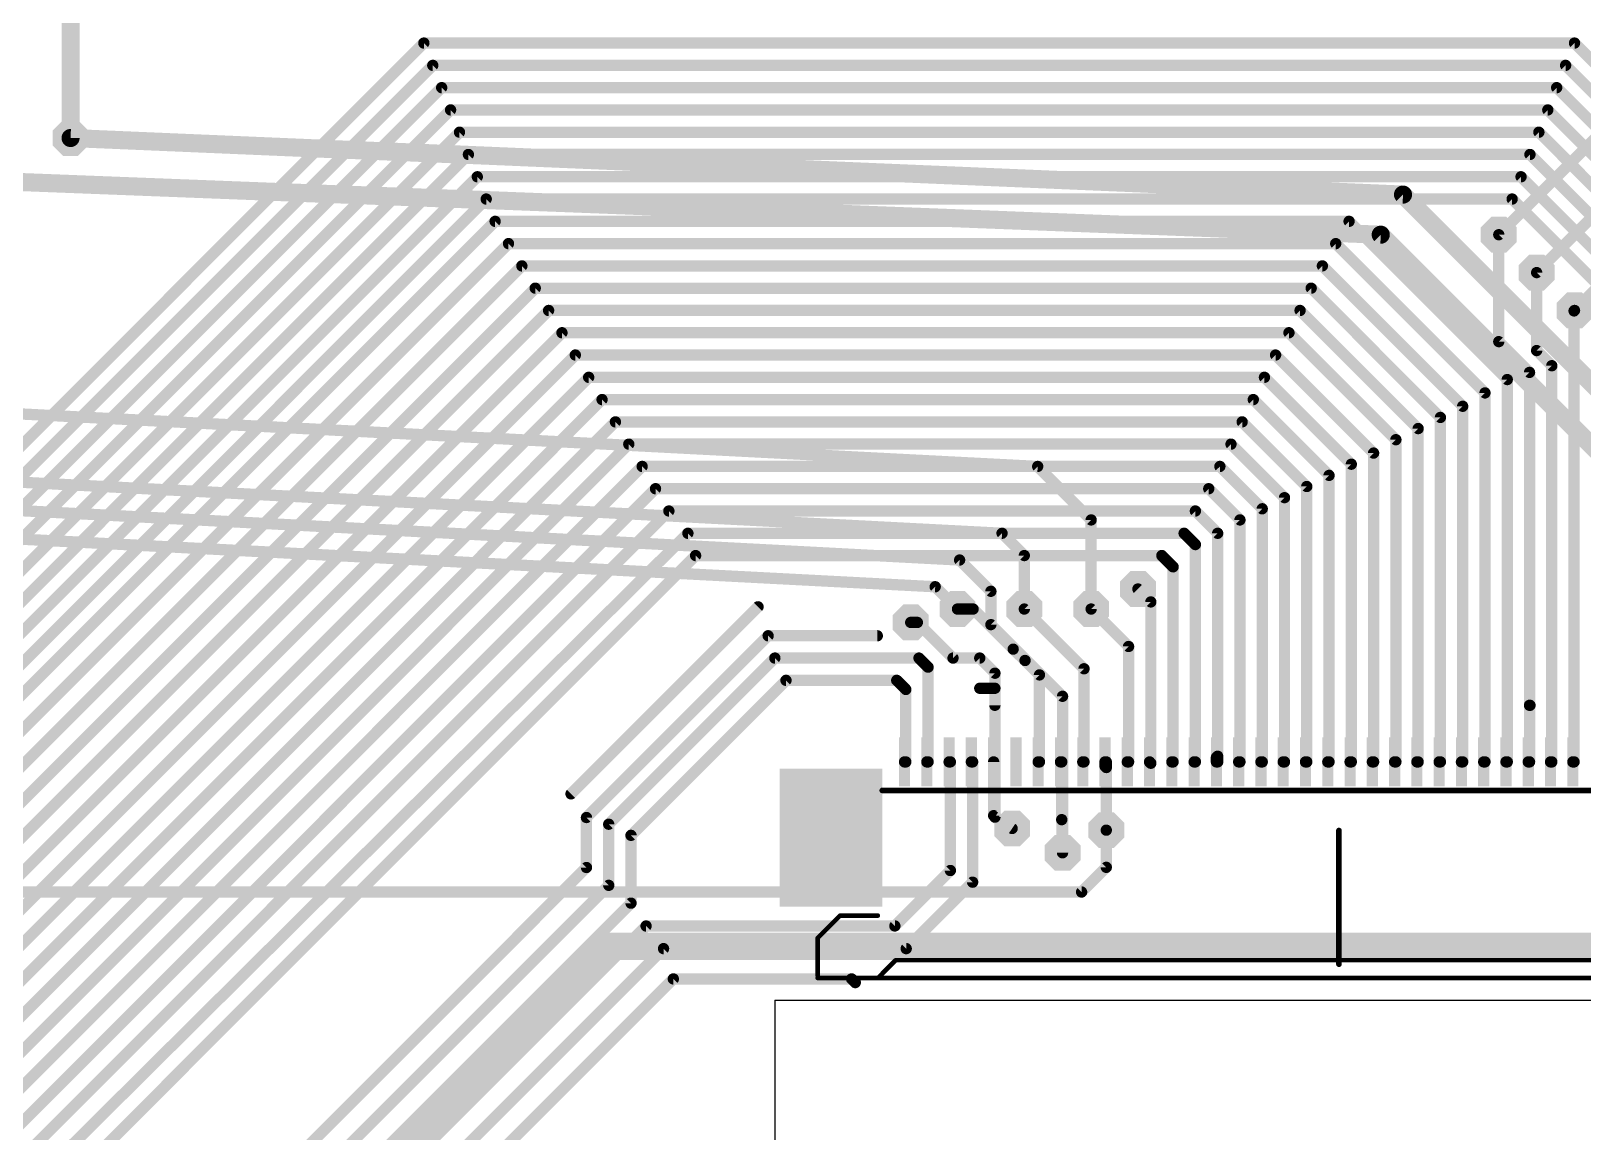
# Model space of a CAD drawing. Extents: x -29 to 121, y -8 to 99.
# Drawn here: x 55.41 to 90.25, y 37.8 to 62.5 of the extents above; entities that cross this region are included whole.
import ezdxf

# ---------------------------------------------------------------- set-up
doc = ezdxf.new("R2010")
doc.units = 0
for name, color, linetype in [('1', 12, 'CONTINUOUS'), ('16', 132, 'CONTINUOUS'), ('18', 3, 'CONTINUOUS'), ('20', 53, 'CONTINUOUS'), ('21', 40, 'CONTINUOUS'), ('22', 6, 'CONTINUOUS')]:
    doc.layers.add(name, color=color, linetype=linetype)

# ---------------------------------------------------------------- blocks, each defined once
blk = doc.blocks.new('RECT')
blk.add_solid([(-0.5, -0.5), (0.5, -0.5), (-0.5, 0.5), (0.5, 0.5)])
blk = doc.blocks.new('OCTAGONV')
at = {"const_width": 0.5}
blk.add_lwpolyline([(-0.25, -0.1036), (-0.25, 0.1036), (-0.1036, 0.25), (0.1036, 0.25), (0.25, 0.1036), (0.25, -0.1036), (0.1036, -0.25), (-0.1036, -0.25), (-0.25, -0.1036), (-0.25, 0.1036)], dxfattribs=at)

msp = doc.modelspace()

# ---------------------------------------------------------------- linework, layer by layer
at = {"layer": '1'}
for points, const_width in [([(56.3, 64.3945), (56.3, 60.1)], 0.4064), ([(64.23, 62.23), (54.5, 52.5)], 0.254), ([(64.23, 62.23), (90.058, 62.23)], 0.254), ([(90.058, 62.23), (91.358, 60.93)], 0.254), ([(64.43, 61.73), (54.3, 51.6)], 0.254), ([(64.43, 61.73), (89.858, 61.73)], 0.254), ([(89.858, 61.73), (91.858, 59.73)], 0.254), ([(64.63, 61.23), (54.2, 50.8)], 0.254), ([(64.63, 61.23), (89.658, 61.23)], 0.254), ([(89.658, 61.23), (92.358, 58.53)], 0.254), ([(64.83, 60.73), (54, 49.9)], 0.254), ([(64.83, 60.73), (89.458, 60.73)], 0.254), ([(89.458, 60.73), (92.858, 57.33)], 0.254), ([(65.03, 60.23), (53.2, 48.4)], 0.254), ([(65.03, 60.23), (89.258, 60.23)], 0.254), ([(89.258, 60.23), (93.358, 56.13)], 0.254), ([(65.23, 59.73), (53, 47.5)], 0.254), ([(65.23, 59.73), (89.058, 59.73)], 0.254), ([(89.058, 59.73), (93.858, 54.93)], 0.254), ([(65.43, 59.23), (52.9, 46.7)], 0.254), ([(65.43, 59.23), (88.858, 59.23)], 0.254), ([(88.858, 59.23), (94.308, 53.78)], 0.254), ([(52.7, 45.8), (65.63, 58.73)], 0.254), ([(65.63, 58.73), (88.658, 58.73)], 0.254), ([(88.658, 58.73), (94.208, 53.18)], 0.254), ([(52.3, 44.7), (65.83, 58.23)], 0.254), ([(65.83, 58.23), (84.9978, 58.23)], 0.254), ([(84.9978, 58.23), (88.548, 54.6798)], 0.254), ([(52.3, 43.9), (66.13, 57.73)], 0.254), ([(66.13, 57.73), (84.6978, 57.73)], 0.254), ([(84.6978, 57.73), (88.048, 54.3798)], 0.254), ([(88.358, 55.53), (88.358, 57.93)], 0.254), ([(52.3, 43.1), (66.43, 57.23)], 0.254), ([(66.43, 57.23), (84.398, 57.23)], 0.254), ([(84.398, 57.23), (87.548, 54.08)], 0.254), ([(89.208, 55.33), (89.208, 57.08)], 0.254), ([(52.3, 42.3), (66.73, 56.73)], 0.254), ([(66.73, 56.73), (84.1474, 56.73)], 0.254), ([(84.1474, 56.73), (87.048, 53.8294)], 0.254), ([(52.3, 41.5), (67.03, 56.23)], 0.254), ([(67.03, 56.23), (83.898, 56.23)], 0.254), ([(83.898, 56.23), (86.548, 53.58)], 0.254), ([(90.048, 56.22), (90.058, 56.23)], 0.254), ([(90.048, 46.1), (90.048, 56.22)], 0.254), ([(52.3, 40.7), (67.33, 55.73)], 0.254), ([(67.33, 55.73), (83.648, 55.73)], 0.254), ([(83.648, 55.73), (86.048, 53.33)], 0.254), ([(89.048, 54.84), (88.358, 55.53)], 0.254), ([(89.548, 54.99), (89.208, 55.33)], 0.254), ([(52.3, 39.9), (67.63, 55.23)], 0.254), ([(67.63, 55.23), (83.348, 55.23)], 0.254), ([(83.348, 55.23), (85.548, 53.03)], 0.254), ([(89.548, 46.1), (89.548, 54.99)], 0.254), ([(52.3, 39.1), (67.93, 54.73)], 0.254), ([(67.93, 54.73), (83.098, 54.73)], 0.254), ([(83.098, 54.73), (85.048, 52.78)], 0.254), ([(88.548, 54.6798), (88.548, 46.1)], 0.254), ([(89.048, 47.37), (89.048, 54.84)], 0.254), ([(52.3, 38.3), (68.23, 54.23)], 0.254), ([(68.23, 54.23), (82.8475, 54.23)], 0.254), ([(82.8475, 54.23), (84.548, 52.5295)], 0.254), ([(88.048, 54.3798), (88.048, 46.1)], 0.254), ([(87.548, 54.08), (87.548, 46.1)], 0.254), ([(52.3, 37.5), (68.53, 53.73)], 0.254), ([(68.53, 53.73), (82.598, 53.73)], 0.254), ([(82.598, 53.73), (84.048, 52.28)], 0.254), ([(86.548, 53.58), (86.548, 46.1)], 0.254), ([(87.048, 53.8294), (87.048, 46.1)], 0.254), ([(52.3, 36.7), (68.83, 53.23)], 0.254), ([(68.83, 53.23), (82.3473, 53.23)], 0.254), ([(82.3473, 53.23), (83.548, 52.0293)], 0.254), ([(86.048, 53.33), (86.048, 46.1)], 0.254), ([(85.548, 53.03), (85.548, 46.1)], 0.254), ([(52.3, 35.9), (69.13, 52.73)], 0.254), ([(69.13, 52.73), (82.0979, 52.73)], 0.254), ([(82.0979, 52.73), (83.048, 51.7799)], 0.254), ([(84.548, 52.5295), (84.548, 46.1)], 0.254), ([(85.048, 52.78), (85.048, 46.1)], 0.254), ([(52.3, 35.1), (69.43, 52.23)], 0.254), ([(69.43, 52.23), (81.8479, 52.23)], 0.254), ([(81.8479, 52.23), (82.548, 51.5299)], 0.254), ([(84.048, 52.28), (84.048, 46.1)], 0.254), ([(83.048, 51.7799), (83.048, 46.1)], 0.254), ([(83.548, 52.0293), (83.548, 46.1)], 0.254), ([(52.3, 34.3), (69.73, 51.73)], 0.254), ([(69.73, 51.73), (81.5479, 51.73)], 0.254), ([(81.5479, 51.73), (82.048, 51.2299)], 0.254), ([(82.548, 51.5299), (82.548, 46.1)], 0.254), ([(52.3, 33.5), (70.157, 51.23)], 0.254), ([(70.157, 51.23), (81.2948, 51.23)], 0.254), ([(81.2948, 51.23), (81.548, 50.9768)], 0.254), ([(82.048, 51.2299), (82.048, 46.228)], 0.254), ([(81.548, 50.9768), (81.548, 46.1)], 0.254), ([(52.3, 32.7), (70.33, 50.73)], 0.254), ([(80.7948, 50.73), (70.33, 50.73)], 0.254), ([(81.048, 50.4768), (80.7948, 50.73)], 0.254), ([(81.048, 46.1), (81.048, 50.4768)], 0.254), ([(80.548, 49.69), (80.258, 49.98)], 0.254), ([(80.548, 46.07), (80.548, 49.69)], 0.254), ([(67.534, 45.383), (71.731, 49.58)], 0.254), ([(76.558, 49.53), (76.208, 49.53)], 0.254), ([(77.458, 48.63), (76.558, 49.53)], 0.254), ([(79.048, 48.19), (77.708, 49.53)], 0.254), ([(80.048, 48.69), (79.208, 49.53)], 0.254), ([(75.308, 49.23), (75.158, 49.23)], 0.254), ([(76.108, 48.43), (75.308, 49.23)], 0.254), ([(71.958, 48.93), (67.88, 44.852)], 0.254), ([(74.408, 48.93), (71.958, 48.93)], 0.254), ([(80.048, 46.1), (80.048, 48.69)], 0.254), ([(72.1086, 48.43), (68.38, 44.7014)], 0.254), ([(75.344, 48.43), (72.1086, 48.43)], 0.254), ([(75.548, 48.226), (75.344, 48.43)], 0.254), ([(76.708, 48.43), (76.108, 48.43)], 0.254), ([(77.048, 48.09), (76.708, 48.43)], 0.254), ([(77.7242, 48.376), (77.458, 48.63)], 0.254), ([(78.048, 48.0522), (77.7242, 48.376)], 0.254), ([(75.548, 48.226), (75.548, 46.1)], 0.254), ([(77.048, 47.37), (77.048, 48.09)], 0.254), ([(78.048, 48.0522), (78.048, 46.1)], 0.254), ([(79.048, 48.19), (79.048, 46.1)], 0.254), ([(72.3587, 47.93), (68.88, 44.4513)], 0.254), ([(74.844, 47.93), (72.3587, 47.93)], 0.254), ([(75.048, 47.726), (74.844, 47.93)], 0.254), ([(75.048, 47.726), (75.048, 46.1)], 0.254), ([(77.048, 47.752), (76.708, 47.752)], 0.254), ([(77.048, 44.86), (77.048, 47.752)], 0.254), ([(89.048, 47.37), (89.058, 47.37)], 0.254), ([(89.048, 47.37), (89.048, 46.1)], 0.254), ([(82.02, 46.2), (82.048, 46.228)], 0.254), ([(82.048, 46.228), (82.048, 46.1)], 0.254), ([(75.02, 46.1), (75.048, 46.1)], 0.254), ([(75.548, 46.1), (75.52, 46.1)], 0.254), ([(76.02, 46.1), (76.048, 46.1)], 0.254), ([(76.048, 43.663), (76.048, 46.1)], 0.254), ([(76.548, 46.1), (76.52, 46.1)], 0.254), ([(76.548, 43.401), (76.548, 46.1)], 0.254), ([(77.02, 46.1), (77.02, 44.894)], 0.254), ([(78.02, 46.1), (78.048, 46.1)], 0.254), ([(78.52, 46.1), (78.548, 46.1)], 0.254), ([(78.548, 46.1), (78.548, 44.804)], 0.254), ([(79.048, 46.1), (79.02, 46.1)], 0.254), ([(79.52, 46.1), (79.52, 46.002)], 0.254), ([(79.52, 46.002), (79.548, 45.974)], 0.254), ([(79.548, 46.1), (79.548, 45.974)], 0.254), ([(79.548, 45.974), (79.548, 44.568)], 0.254), ([(80.048, 46.1), (80.02, 46.1)], 0.254), ([(80.52, 46.1), (80.52, 46.098)], 0.254), ([(80.52, 46.098), (80.548, 46.07)], 0.254), ([(81.048, 46.1), (81.02, 46.1)], 0.254), ([(81.52, 46.1), (81.548, 46.1)], 0.254), ([(82.02, 46.1), (82.02, 46.2)], 0.254), ([(82.52, 46.1), (82.548, 46.1)], 0.254), ([(83.02, 46.1), (83.048, 46.1)], 0.254), ([(83.548, 46.1), (83.52, 46.1)], 0.254), ([(84.02, 46.1), (84.048, 46.1)], 0.254), ([(84.548, 46.1), (84.52, 46.1)], 0.254), ([(85.048, 46.1), (85.02, 46.1)], 0.254), ([(85.548, 46.1), (85.52, 46.1)], 0.254), ([(86.048, 46.1), (86.02, 46.1)], 0.254), ([(86.548, 46.1), (86.52, 46.1)], 0.254), ([(87.048, 46.1), (87.02, 46.1)], 0.254), ([(87.548, 46.1), (87.52, 46.1)], 0.254), ([(88.048, 46.1), (88.02, 46.1)], 0.254), ([(88.548, 46.1), (88.52, 46.1)], 0.254), ([(89.02, 46.1), (89.048, 46.1)], 0.254), ([(89.52, 46.1), (89.548, 46.1)], 0.254), ([(90.048, 46.1), (90.02, 46.1)], 0.254), ([(67.88, 44.852), (67.88, 43.73)], 0.254), ([(77.02, 44.894), (77.435, 44.606)], 0.254), ([(77.048, 44.86), (77.435, 44.606)], 0.254), ([(68.38, 44.7014), (68.38, 43.33)], 0.254), ([(78.548, 44.804), (78.566, 44.06)], 0.254), ([(68.88, 44.4513), (68.88, 42.93)], 0.254), ([(67.88, 43.73), (57.75, 33.6)], 0.254), ([(74.803, 42.418), (76.048, 43.663)], 0.254), ([(68.38, 43.33), (58.331, 33.281)], 0.254), ([(75.057, 41.91), (76.548, 43.401)], 0.254), ([(68.88, 42.93), (59.35, 33.4)], 0.254), ([(69.218, 42.418), (60, 33.2)], 0.254), ([(69.218, 42.418), (74.803, 42.418)], 0.254), ([(69.61, 41.91), (60.55, 32.85)], 0.254), ([(69.61, 41.91), (75.057, 41.91)], 0.254), ([(69.83, 41.23), (61.2, 32.6)], 0.254), ([(69.83, 41.23), (73.832, 41.23)], 0.254), ([(73.832, 41.23), (73.914, 41.148)], 0.254)]:
    msp.add_lwpolyline(points, dxfattribs=dict(at, const_width=const_width))
for points, const_width in [([(64.23, 62.2935, 1), (64.23, 62.1665)], 0.127), ([(64.2749, 62.1851, 1), (64.1851, 62.2749)], 0.127), ([(90.1029, 62.2749, 1), (90.0131, 62.1851)], 0.127), ([(90.058, 62.1665, 1), (90.058, 62.2935)], 0.127), ([(64.43, 61.7935, 1), (64.43, 61.6665)], 0.127), ([(64.4749, 61.6851, 1), (64.3851, 61.7749)], 0.127), ([(89.9029, 61.7749, 1), (89.8131, 61.6851)], 0.127), ([(89.858, 61.6665, 1), (89.858, 61.7935)], 0.127), ([(64.63, 61.2935, 1), (64.63, 61.1665)], 0.127), ([(64.6749, 61.1851, 1), (64.5851, 61.2749)], 0.127), ([(89.7029, 61.2749, 1), (89.6131, 61.1851)], 0.127), ([(89.658, 61.1665, 1), (89.658, 61.2935)], 0.127), ([(64.83, 60.7935, 1), (64.83, 60.6665)], 0.127), ([(64.8749, 60.6851, 1), (64.7851, 60.7749)], 0.127), ([(89.5029, 60.7749, 1), (89.4131, 60.6851)], 0.127), ([(89.458, 60.6665, 1), (89.458, 60.7935)], 0.127), ([(65.03, 60.2935, 1), (65.03, 60.1665)], 0.127), ([(65.0749, 60.1851, 1), (64.9851, 60.2749)], 0.127), ([(89.3029, 60.2749, 1), (89.2131, 60.1851)], 0.127), ([(89.258, 60.1665, 1), (89.258, 60.2935)], 0.127), ([(56.1984, 60.1, 1), (56.4016, 60.1)], 0.2032), ([(65.23, 59.7935, 1), (65.23, 59.6665)], 0.127), ([(65.2749, 59.6851, 1), (65.1851, 59.7749)], 0.127), ([(89.1029, 59.7749, 1), (89.0131, 59.6851)], 0.127), ([(89.058, 59.6665, 1), (89.058, 59.7935)], 0.127), ([(65.43, 59.2935, 1), (65.43, 59.1665)], 0.127), ([(65.4749, 59.1851, 1), (65.3851, 59.2749)], 0.127), ([(88.9029, 59.2749, 1), (88.8131, 59.1851)], 0.127), ([(88.858, 59.1665, 1), (88.858, 59.2935)], 0.127), ([(65.63, 58.7935, 1), (65.63, 58.6665)], 0.127), ([(65.6749, 58.6851, 1), (65.5851, 58.7749)], 0.127), ([(88.7029, 58.7749, 1), (88.6131, 58.6851)], 0.127), ([(88.658, 58.6665, 1), (88.658, 58.7935)], 0.127), ([(65.83, 58.2935, 1), (65.83, 58.1665)], 0.127), ([(65.8749, 58.1851, 1), (65.7851, 58.2749)], 0.127), ([(85.0427, 58.2749, 1), (84.9529, 58.1851)], 0.127), ([(84.9978, 58.1665, 1), (84.9978, 58.2935)], 0.127), ([(66.13, 57.7935, 1), (66.13, 57.6665)], 0.127), ([(66.1749, 57.6851, 1), (66.0851, 57.7749)], 0.127), ([(84.7427, 57.7749, 1), (84.6529, 57.6851)], 0.127), ([(84.6978, 57.6665, 1), (84.6978, 57.7935)], 0.127), ([(88.4215, 57.93, 1), (88.2945, 57.93)], 0.127), ([(66.43, 57.2935, 1), (66.43, 57.1665)], 0.127), ([(66.4749, 57.1851, 1), (66.3851, 57.2749)], 0.127), ([(84.4429, 57.2749, 1), (84.3531, 57.1851)], 0.127), ([(84.398, 57.1665, 1), (84.398, 57.2935)], 0.127), ([(89.2715, 57.08, 1), (89.1445, 57.08)], 0.127), ([(66.73, 56.7935, 1), (66.73, 56.6665)], 0.127), ([(66.7749, 56.6851, 1), (66.6851, 56.7749)], 0.127), ([(84.1923, 56.7749, 1), (84.1025, 56.6851)], 0.127), ([(84.1474, 56.6665, 1), (84.1474, 56.7935)], 0.127), ([(67.03, 56.2935, 1), (67.03, 56.1665)], 0.127), ([(67.0749, 56.1851, 1), (66.9851, 56.2749)], 0.127), ([(83.9429, 56.2749, 1), (83.8531, 56.1851)], 0.127), ([(83.898, 56.1665, 1), (83.898, 56.2935)], 0.127), ([(90.1115, 56.22, 1), (89.9845, 56.22)], 0.127), ([(90.0031, 56.2649, 1), (90.0929, 56.1751)], 0.127), ([(90.1029, 56.1851, 1), (90.0131, 56.2749)], 0.127), ([(67.33, 55.7935, 1), (67.33, 55.6665)], 0.127), ([(67.3749, 55.6851, 1), (67.2851, 55.7749)], 0.127), ([(83.6929, 55.7749, 1), (83.6031, 55.6851)], 0.127), ([(83.648, 55.6665, 1), (83.648, 55.7935)], 0.127), ([(88.4029, 55.5749, 1), (88.3131, 55.4851)], 0.127), ([(88.2945, 55.53, 1), (88.4215, 55.53)], 0.127), ([(89.2529, 55.3749, 1), (89.1631, 55.2851)], 0.127), ([(89.1445, 55.33, 1), (89.2715, 55.33)], 0.127), ([(67.63, 55.2935, 1), (67.63, 55.1665)], 0.127), ([(67.6749, 55.1851, 1), (67.5851, 55.2749)], 0.127), ([(83.3929, 55.2749, 1), (83.3031, 55.1851)], 0.127), ([(83.348, 55.1665, 1), (83.348, 55.2935)], 0.127), ([(89.6115, 54.99, 1), (89.4845, 54.99)], 0.127), ([(89.5031, 54.9451, 1), (89.5929, 55.0349)], 0.127), ([(67.93, 54.7935, 1), (67.93, 54.6665)], 0.127), ([(67.9749, 54.6851, 1), (67.8851, 54.7749)], 0.127), ([(83.1429, 54.7749, 1), (83.0531, 54.6851)], 0.127), ([(83.098, 54.6665, 1), (83.098, 54.7935)], 0.127), ([(88.6115, 54.6798, 1), (88.4845, 54.6798)], 0.127), ([(88.5031, 54.6349, 1), (88.5929, 54.7247)], 0.127), ([(89.1115, 54.84, 1), (88.9845, 54.84)], 0.127), ([(89.0031, 54.7951, 1), (89.0929, 54.8849)], 0.127), ([(68.23, 54.2935, 1), (68.23, 54.1665)], 0.127), ([(68.2749, 54.1851, 1), (68.1851, 54.2749)], 0.127), ([(82.8924, 54.2749, 1), (82.8026, 54.1851)], 0.127), ([(82.8475, 54.1665, 1), (82.8475, 54.2935)], 0.127), ([(88.1115, 54.3798, 1), (87.9845, 54.3798)], 0.127), ([(88.0031, 54.3349, 1), (88.0929, 54.4247)], 0.127), ([(87.6115, 54.08, 1), (87.4845, 54.08)], 0.127), ([(87.5031, 54.0351, 1), (87.5929, 54.1249)], 0.127), ([(68.53, 53.7935, 1), (68.53, 53.6665)], 0.127), ([(68.5749, 53.6851, 1), (68.4851, 53.7749)], 0.127), ([(82.6429, 53.7749, 1), (82.5531, 53.6851)], 0.127), ([(82.598, 53.6665, 1), (82.598, 53.7935)], 0.127), ([(86.6115, 53.58, 1), (86.4845, 53.58)], 0.127), ([(86.5031, 53.5351, 1), (86.5929, 53.6249)], 0.127), ([(87.1115, 53.8294, 1), (86.9845, 53.8294)], 0.127), ([(87.0031, 53.7845, 1), (87.0929, 53.8743)], 0.127), ([(68.83, 53.2935, 1), (68.83, 53.1665)], 0.127), ([(68.8749, 53.1851, 1), (68.7851, 53.2749)], 0.127), ([(82.3922, 53.2749, 1), (82.3024, 53.1851)], 0.127), ([(82.3473, 53.1665, 1), (82.3473, 53.2935)], 0.127), ([(86.1115, 53.33, 1), (85.9845, 53.33)], 0.127), ([(86.0031, 53.2851, 1), (86.0929, 53.3749)], 0.127), ([(85.6115, 53.03, 1), (85.4845, 53.03)], 0.127), ([(85.5031, 52.9851, 1), (85.5929, 53.0749)], 0.127), ([(69.13, 52.7935, 1), (69.13, 52.6665)], 0.127), ([(69.1749, 52.6851, 1), (69.0851, 52.7749)], 0.127), ([(82.1429, 52.7749, 1), (82.053, 52.6851)], 0.127), ([(82.0979, 52.6665, 1), (82.0979, 52.7935)], 0.127), ([(84.6115, 52.5295, 1), (84.4845, 52.5295)], 0.127), ([(84.5031, 52.4846, 1), (84.5929, 52.5744)], 0.127), ([(85.1115, 52.78, 1), (84.9845, 52.78)], 0.127), ([(85.0031, 52.7351, 1), (85.0929, 52.8249)], 0.127), ([(69.43, 52.2935, 1), (69.43, 52.1665)], 0.127), ([(69.4749, 52.1851, 1), (69.3851, 52.2749)], 0.127), ([(81.8928, 52.2749, 1), (81.803, 52.1851)], 0.127), ([(81.8479, 52.1665, 1), (81.8479, 52.2935)], 0.127), ([(84.1115, 52.28, 1), (83.9845, 52.28)], 0.127), ([(84.0031, 52.2351, 1), (84.0929, 52.3249)], 0.127), ([(83.1115, 51.7799, 1), (82.9845, 51.7799)], 0.127), ([(83.6115, 52.0293, 1), (83.4845, 52.0293)], 0.127), ([(83.5031, 51.9844, 1), (83.5929, 52.0742)], 0.127), ([(69.73, 51.7935, 1), (69.73, 51.6665)], 0.127), ([(69.7749, 51.6851, 1), (69.6851, 51.7749)], 0.127), ([(81.5928, 51.7749, 1), (81.503, 51.6851)], 0.127), ([(81.5479, 51.6665, 1), (81.5479, 51.7935)], 0.127), ([(82.6115, 51.5299, 1), (82.4845, 51.5299)], 0.127), ([(82.5031, 51.485, 1), (82.5929, 51.5748)], 0.127), ([(83.0031, 51.735, 1), (83.0929, 51.8249)], 0.127), ([(70.157, 51.2935, 1), (70.157, 51.1665)], 0.127), ([(70.2017, 51.1849, 1), (70.1123, 51.2751)], 0.127), ([(81.3397, 51.2749, 1), (81.2499, 51.1851)], 0.127), ([(81.2948, 51.1665, 1), (81.2948, 51.2935)], 0.127), ([(82.1115, 51.2299, 1), (81.9845, 51.2299)], 0.127), ([(82.0031, 51.185, 1), (82.0929, 51.2748)], 0.127), ([(81.6115, 50.9768, 1), (81.4845, 50.9768)], 0.127), ([(81.5031, 50.9319, 1), (81.5929, 51.0217)], 0.127), ([(70.33, 50.7935, 1), (70.33, 50.6665)], 0.127), ([(70.3749, 50.6851, 1), (70.2851, 50.7749)], 0.127), ([(80.8397, 50.7749, 1), (80.7499, 50.6851)], 0.127), ([(80.7948, 50.6665, 1), (80.7948, 50.7935)], 0.127), ([(81.1115, 50.4768, 1), (80.9845, 50.4768)], 0.127), ([(81.0031, 50.4319, 1), (81.0929, 50.5217)], 0.127), ([(80.3029, 50.0249, 1), (80.2131, 49.9351)], 0.127), ([(80.6115, 49.69, 1), (80.4845, 49.69)], 0.127), ([(71.7759, 49.5351, 1), (71.6861, 49.6249)], 0.127), ([(76.208, 49.5935, 1), (76.208, 49.4665)], 0.127), ([(76.6029, 49.5749, 1), (76.5131, 49.4851)], 0.127), ([(76.558, 49.4665, 1), (76.558, 49.5935)], 0.127), ([(77.7529, 49.5749, 1), (77.6631, 49.4851)], 0.127), ([(79.2529, 49.5749, 1), (79.1631, 49.4851)], 0.127), ([(80.5031, 49.6451, 1), (80.5929, 49.7349)], 0.127), ([(75.158, 49.2935, 1), (75.158, 49.1665)], 0.127), ([(75.3529, 49.2749, 1), (75.2631, 49.1851)], 0.127), ([(75.308, 49.1665, 1), (75.308, 49.2935)], 0.127), ([(71.958, 48.9935, 1), (71.958, 48.8665)], 0.127), ([(72.0029, 48.8851, 1), (71.9131, 48.9749)], 0.127), ([(74.408, 48.8665, 1), (74.408, 48.9935)], 0.127), ([(80.1115, 48.69, 1), (79.9845, 48.69)], 0.127), ([(80.0031, 48.6451, 1), (80.0929, 48.7349)], 0.127), ([(72.1086, 48.4935, 1), (72.1086, 48.3665)], 0.127), ([(72.1535, 48.3851, 1), (72.0637, 48.4749)], 0.127), ([(75.3889, 48.4749, 1), (75.2991, 48.3851)], 0.127), ([(75.344, 48.3665, 1), (75.344, 48.4935)], 0.127), ([(76.108, 48.4935, 1), (76.108, 48.3665)], 0.127), ([(76.0631, 48.3851, 1), (76.1529, 48.4749)], 0.127), ([(76.7529, 48.4749, 1), (76.6631, 48.3851)], 0.127), ([(76.708, 48.3665, 1), (76.708, 48.4935)], 0.127), ([(77.5018, 48.6759, 1), (77.4142, 48.5841)], 0.127), ([(77.4131, 48.5851, 1), (77.5029, 48.6749)], 0.127), ([(77.7691, 48.4209, 1), (77.6793, 48.3311)], 0.127), ([(77.6804, 48.3301, 1), (77.768, 48.4219)], 0.127), ([(75.6115, 48.226, 1), (75.4845, 48.226)], 0.127), ([(75.5031, 48.1811, 1), (75.5929, 48.2709)], 0.127), ([(77.1115, 48.09, 1), (76.9845, 48.09)], 0.127), ([(77.0031, 48.0451, 1), (77.0929, 48.1349)], 0.127), ([(78.1115, 48.0522, 1), (77.9845, 48.0522)], 0.127), ([(78.0031, 48.0073, 1), (78.0929, 48.0971)], 0.127), ([(79.1115, 48.19, 1), (78.9845, 48.19)], 0.127), ([(79.0031, 48.1451, 1), (79.0929, 48.2349)], 0.127), ([(72.3587, 47.9935, 1), (72.3587, 47.8665)], 0.127), ([(72.4036, 47.8851, 1), (72.3138, 47.9749)], 0.127), ([(74.8889, 47.9749, 1), (74.7991, 47.8851)], 0.127), ([(74.844, 47.8665, 1), (74.844, 47.9935)], 0.127), ([(75.1115, 47.726, 1), (74.9845, 47.726)], 0.127), ([(75.0031, 47.6811, 1), (75.0929, 47.7709)], 0.127), ([(76.708, 47.8155, 1), (76.708, 47.6885)], 0.127), ([(77.1115, 47.752, 1), (76.9845, 47.752)], 0.127), ([(77.048, 47.6885, 1), (77.048, 47.8155)], 0.127), ([(76.9845, 47.37, 1), (77.1115, 47.37)], 0.127), ([(89.048, 47.4335, 1), (89.048, 47.3065)], 0.127), ([(89.1115, 47.37, 1), (88.9845, 47.37)], 0.127), ([(88.9845, 47.37, 1), (89.1115, 47.37)], 0.127), ([(89.058, 47.3065, 1), (89.058, 47.4335)], 0.127), ([(82.1115, 46.228, 1), (81.9845, 46.228)], 0.127), ([(82.0929, 46.1831, 1), (82.0031, 46.2729)], 0.127), ([(75.02, 46.1635, 1), (75.02, 46.0365)], 0.127), ([(74.9845, 46.1, 1), (75.1115, 46.1)], 0.127), ([(75.048, 46.0365, 1), (75.048, 46.1635)], 0.127), ([(75.52, 46.1635, 1), (75.52, 46.0365)], 0.127), ([(75.4845, 46.1, 1), (75.6115, 46.1)], 0.127), ([(75.548, 46.0365, 1), (75.548, 46.1635)], 0.127), ([(76.02, 46.1635, 1), (76.02, 46.0365)], 0.127), ([(76.1115, 46.1, 1), (75.9845, 46.1)], 0.127), ([(76.048, 46.0365, 1), (76.048, 46.1635)], 0.127), ([(76.52, 46.1635, 1), (76.52, 46.0365)], 0.127), ([(76.6115, 46.1, 1), (76.4845, 46.1)], 0.127), ([(76.548, 46.0365, 1), (76.548, 46.1635)], 0.127), ([(77.0835, 46.1, 1), (76.9565, 46.1)], 0.127), ([(78.02, 46.1635, 1), (78.02, 46.0365)], 0.127), ([(77.9845, 46.1, 1), (78.1115, 46.1)], 0.127), ([(78.048, 46.0365, 1), (78.048, 46.1635)], 0.127), ([(78.52, 46.1635, 1), (78.52, 46.0365)], 0.127), ([(78.6115, 46.1, 1), (78.4845, 46.1)], 0.127), ([(78.548, 46.0365, 1), (78.548, 46.1635)], 0.127), ([(79.02, 46.1635, 1), (79.02, 46.0365)], 0.127), ([(78.9845, 46.1, 1), (79.1115, 46.1)], 0.127), ([(79.048, 46.0365, 1), (79.048, 46.1635)], 0.127), ([(79.5835, 46.1, 1), (79.4565, 46.1)], 0.127), ([(79.5649, 46.0469, 1), (79.4751, 45.9571)], 0.127), ([(79.4565, 46.002, 1), (79.5835, 46.002)], 0.127), ([(79.6115, 46.1, 1), (79.4845, 46.1)], 0.127), ([(79.6115, 45.974, 1), (79.4845, 45.974)], 0.127), ([(79.4845, 45.974, 1), (79.6115, 45.974)], 0.127), ([(79.5031, 45.9291, 1), (79.5929, 46.0189)], 0.127), ([(80.02, 46.1635, 1), (80.02, 46.0365)], 0.127), ([(79.9845, 46.1, 1), (80.1115, 46.1)], 0.127), ([(80.048, 46.0365, 1), (80.048, 46.1635)], 0.127), ([(80.5835, 46.1, 1), (80.4565, 46.1)], 0.127), ([(80.5649, 46.1429, 1), (80.4751, 46.0531)], 0.127), ([(80.4565, 46.098, 1), (80.5835, 46.098)], 0.127), ([(80.4845, 46.07, 1), (80.6115, 46.07)], 0.127), ([(80.5031, 46.0251, 1), (80.5929, 46.1149)], 0.127), ([(81.02, 46.1635, 1), (81.02, 46.0365)], 0.127), ([(80.9845, 46.1, 1), (81.1115, 46.1)], 0.127), ([(81.048, 46.0365, 1), (81.048, 46.1635)], 0.127), ([(81.52, 46.1635, 1), (81.52, 46.0365)], 0.127), ([(81.4845, 46.1, 1), (81.6115, 46.1)], 0.127), ([(81.548, 46.0365, 1), (81.548, 46.1635)], 0.127), ([(82.0835, 46.2, 1), (81.9565, 46.2)], 0.127), ([(81.9751, 46.2449, 1), (82.0649, 46.1551)], 0.127), ([(81.9565, 46.1, 1), (82.0835, 46.1)], 0.127), ([(81.9845, 46.228, 1), (82.1115, 46.228)], 0.127), ([(81.9845, 46.1, 1), (82.1115, 46.1)], 0.127), ([(82.52, 46.1635, 1), (82.52, 46.0365)], 0.127), ([(82.4845, 46.1, 1), (82.6115, 46.1)], 0.127), ([(82.548, 46.0365, 1), (82.548, 46.1635)], 0.127), ([(83.02, 46.1635, 1), (83.02, 46.0365)], 0.127), ([(82.9845, 46.1, 1), (83.1115, 46.1)], 0.127), ([(83.048, 46.0365, 1), (83.048, 46.1635)], 0.127), ([(83.52, 46.1635, 1), (83.52, 46.0365)], 0.127), ([(83.4845, 46.1, 1), (83.6115, 46.1)], 0.127), ([(83.548, 46.0365, 1), (83.548, 46.1635)], 0.127), ([(84.02, 46.1635, 1), (84.02, 46.0365)], 0.127), ([(83.9845, 46.1, 1), (84.1115, 46.1)], 0.127), ([(84.048, 46.0365, 1), (84.048, 46.1635)], 0.127), ([(84.52, 46.1635, 1), (84.52, 46.0365)], 0.127), ([(84.4845, 46.1, 1), (84.6115, 46.1)], 0.127), ([(84.548, 46.0365, 1), (84.548, 46.1635)], 0.127), ([(85.02, 46.1635, 1), (85.02, 46.0365)], 0.127), ([(84.9845, 46.1, 1), (85.1115, 46.1)], 0.127), ([(85.048, 46.0365, 1), (85.048, 46.1635)], 0.127), ([(85.52, 46.1635, 1), (85.52, 46.0365)], 0.127), ([(85.4845, 46.1, 1), (85.6115, 46.1)], 0.127), ([(85.548, 46.0365, 1), (85.548, 46.1635)], 0.127), ([(86.02, 46.1635, 1), (86.02, 46.0365)], 0.127), ([(85.9845, 46.1, 1), (86.1115, 46.1)], 0.127), ([(86.048, 46.0365, 1), (86.048, 46.1635)], 0.127), ([(86.52, 46.1635, 1), (86.52, 46.0365)], 0.127), ([(86.4845, 46.1, 1), (86.6115, 46.1)], 0.127), ([(86.548, 46.0365, 1), (86.548, 46.1635)], 0.127), ([(87.02, 46.1635, 1), (87.02, 46.0365)], 0.127), ([(86.9845, 46.1, 1), (87.1115, 46.1)], 0.127), ([(87.048, 46.0365, 1), (87.048, 46.1635)], 0.127), ([(87.52, 46.1635, 1), (87.52, 46.0365)], 0.127), ([(87.4845, 46.1, 1), (87.6115, 46.1)], 0.127), ([(87.548, 46.0365, 1), (87.548, 46.1635)], 0.127), ([(88.02, 46.1635, 1), (88.02, 46.0365)], 0.127), ([(87.9845, 46.1, 1), (88.1115, 46.1)], 0.127), ([(88.048, 46.0365, 1), (88.048, 46.1635)], 0.127), ([(88.52, 46.1635, 1), (88.52, 46.0365)], 0.127), ([(88.4845, 46.1, 1), (88.6115, 46.1)], 0.127), ([(88.548, 46.0365, 1), (88.548, 46.1635)], 0.127), ([(89.02, 46.1635, 1), (89.02, 46.0365)], 0.127), ([(88.9845, 46.1, 1), (89.1115, 46.1)], 0.127), ([(89.048, 46.0365, 1), (89.048, 46.1635)], 0.127), ([(89.52, 46.1635, 1), (89.52, 46.0365)], 0.127), ([(89.4845, 46.1, 1), (89.6115, 46.1)], 0.127), ([(89.548, 46.0365, 1), (89.548, 46.1635)], 0.127), ([(90.02, 46.1635, 1), (90.02, 46.0365)], 0.127), ([(89.9845, 46.1, 1), (90.1115, 46.1)], 0.127), ([(90.048, 46.0365, 1), (90.048, 46.1635)], 0.127), ([(67.4891, 45.4279, 1), (67.5789, 45.3381)], 0.127), ([(67.9435, 44.852, 1), (67.8165, 44.852)], 0.127), ([(67.8351, 44.8969, 1), (67.9249, 44.8071)], 0.127), ([(77.0562, 44.9462, 1), (76.9838, 44.8418)], 0.127), ([(76.9565, 44.894, 1), (77.0835, 44.894)], 0.127), ([(77.0828, 44.9131, 1), (77.0132, 44.8069)], 0.127), ([(68.4435, 44.7014, 1), (68.3165, 44.7014)], 0.127), ([(68.3351, 44.7463, 1), (68.4249, 44.6565)], 0.127), ([(76.9845, 44.86, 1), (77.1115, 44.86)], 0.127), ([(77.3988, 44.5538, 1), (77.4712, 44.6582)], 0.127), ([(77.4002, 44.5529, 1), (77.4698, 44.6591)], 0.127), ([(78.6115, 44.8055, 1), (78.4845, 44.8025)], 0.127), ([(78.4845, 44.804, 1), (78.6115, 44.804)], 0.127), ([(79.4845, 44.568, 1), (79.6115, 44.568)], 0.127), ([(68.9435, 44.4513, 1), (68.8165, 44.4513)], 0.127), ([(68.8351, 44.4962, 1), (68.9249, 44.4064)], 0.127), ([(78.5025, 44.0585, 1), (78.6295, 44.0615)], 0.127), ([(67.8165, 43.73, 1), (67.9435, 43.73)], 0.127), ([(67.9249, 43.6851, 1), (67.8351, 43.7749)], 0.127), ([(75.9845, 43.663, 1), (76.1115, 43.663)], 0.127), ([(76.0929, 43.6181, 1), (76.0031, 43.7079)], 0.127), ([(68.3165, 43.33, 1), (68.4435, 43.33)], 0.127), ([(68.4249, 43.2851, 1), (68.3351, 43.3749)], 0.127), ([(76.4845, 43.401, 1), (76.6115, 43.401)], 0.127), ([(76.5929, 43.3561, 1), (76.5031, 43.4459)], 0.127), ([(68.8165, 42.93, 1), (68.9435, 42.93)], 0.127), ([(68.9249, 42.8851, 1), (68.8351, 42.9749)], 0.127), ([(69.218, 42.4815, 1), (69.218, 42.3545)], 0.127), ([(69.2629, 42.3731, 1), (69.1731, 42.4629)], 0.127), ([(74.7581, 42.4629, 1), (74.8479, 42.3731)], 0.127), ([(74.803, 42.3545, 1), (74.803, 42.4815)], 0.127), ([(69.61, 41.9735, 1), (69.61, 41.8465)], 0.127), ([(69.6549, 41.8651, 1), (69.5651, 41.9549)], 0.127), ([(75.0121, 41.9549, 1), (75.1019, 41.8651)], 0.127), ([(75.057, 41.8465, 1), (75.057, 41.9735)], 0.127), ([(69.83, 41.2935, 1), (69.83, 41.1665)], 0.127), ([(69.8749, 41.1851, 1), (69.7851, 41.2749)], 0.127), ([(73.8769, 41.2749, 1), (73.7871, 41.1851)], 0.127), ([(73.832, 41.1665, 1), (73.832, 41.2935)], 0.127), ([(73.8691, 41.1031, 1), (73.9589, 41.1929)], 0.127)]:
    msp.add_lwpolyline(points, format="xyb", dxfattribs=dict(at, const_width=const_width))
at = {"layer": '16'}
for points, const_width in [([(91.558, 61.13), (88.358, 57.93)], 0.254), ([(56.3, 60.1), (86.208, 58.83)], 0.4064), ([(92.058, 59.93), (89.208, 57.08)], 0.254), ([(52.9, 59.2), (85.708, 57.93)], 0.4064), ([(95.708, 49.33), (86.208, 58.83)], 0.4064), ([(92.558, 58.73), (90.058, 56.23)], 0.254), ([(94.348, 49.29), (85.708, 57.93)], 0.4064), ([(53.4, 54), (78.008, 52.73)], 0.254), ([(52.8, 52.5), (77.208, 51.23)], 0.254), ([(78.008, 52.73), (79.208, 51.53)], 0.254), ([(52.1055, 51.9), (76.2559, 50.63)], 0.254), ([(79.208, 51.53), (79.208, 49.53)], 0.254), ([(51.3198, 51.3), (75.708, 50.03)], 0.254), ([(77.208, 51.23), (77.708, 50.73)], 0.254), ([(76.2559, 50.63), (76.958, 49.9279)], 0.254), ([(77.708, 50.73), (77.708, 49.53)], 0.254), ([(75.708, 50.03), (76.208, 49.53)], 0.254), ([(76.958, 49.9279), (76.958, 49.18)], 0.254), ([(76.958, 49.18), (78.566, 47.572)], 0.254), ([(78.566, 47.572), (78.566, 44.06)], 0.254), ([(79.548, 43.734), (79.548, 44.568)], 0.254), ([(78.994, 43.18), (79.548, 43.734)], 0.254), ([(48.5453, 43.18), (78.994, 43.18)], 0.254), ([(57.465, 31.065), (68.36, 41.96)], 0.6096), ([(90.774, 41.96), (68.36, 41.96)], 0.6096)]:
    msp.add_lwpolyline(points, dxfattribs=dict(at, const_width=const_width))
for points, const_width in [([(56.3043, 60.2015, 1), (56.2957, 59.9985)], 0.2032), ([(86.2798, 58.9018, 1), (86.1362, 58.7582)], 0.2032), ([(86.2037, 58.7285, 1), (86.2123, 58.9315)], 0.2032), ([(85.7798, 58.0018, 1), (85.6362, 57.8582)], 0.2032), ([(85.7041, 57.8285, 1), (85.7119, 58.0315)], 0.2032), ([(88.3131, 57.9749, 1), (88.4029, 57.8851)], 0.127), ([(89.1631, 57.1249, 1), (89.2529, 57.0351)], 0.127), ([(90.0131, 56.2749, 1), (90.1029, 56.1851)], 0.127), ([(78.0529, 52.7749, 1), (77.9631, 52.6851)], 0.127), ([(78.0047, 52.6666, 1), (78.0113, 52.7934)], 0.127), ([(79.2715, 51.53, 1), (79.1445, 51.53)], 0.127), ([(79.1631, 51.4851, 1), (79.2529, 51.5749)], 0.127), ([(77.2529, 51.2749, 1), (77.1631, 51.1851)], 0.127), ([(77.2047, 51.1666, 1), (77.2113, 51.2934)], 0.127), ([(76.3008, 50.6749, 1), (76.211, 50.5851)], 0.127), ([(76.2526, 50.5666, 1), (76.2593, 50.6934)], 0.127), ([(77.7715, 50.73, 1), (77.6445, 50.73)], 0.127), ([(77.6631, 50.6851, 1), (77.7529, 50.7749)], 0.127), ([(75.7529, 50.0749, 1), (75.6631, 49.9851)], 0.127), ([(75.7047, 49.9666, 1), (75.7113, 50.0934)], 0.127), ([(77.0215, 49.9279, 1), (76.8945, 49.9279)], 0.127), ([(76.9131, 49.883, 1), (77.0029, 49.9728)], 0.127), ([(76.1631, 49.4851, 1), (76.2529, 49.5749)], 0.127), ([(77.6445, 49.53, 1), (77.7715, 49.53)], 0.127), ([(79.1445, 49.53, 1), (79.2715, 49.53)], 0.127), ([(77.0029, 49.2249, 1), (76.9131, 49.1351)], 0.127), ([(76.8945, 49.18, 1), (77.0215, 49.18)], 0.127), ([(78.6295, 47.572, 1), (78.5025, 47.572)], 0.127), ([(78.5211, 47.5271, 1), (78.6109, 47.6169)], 0.127), ([(79.6115, 44.568, 1), (79.4845, 44.568)], 0.127), ([(78.5025, 44.06, 1), (78.6295, 44.06)], 0.127), ([(79.4845, 43.734, 1), (79.6115, 43.734)], 0.127), ([(79.5929, 43.6891, 1), (79.5031, 43.7789)], 0.127), ([(78.9491, 43.2249, 1), (79.0389, 43.1351)], 0.127), ([(78.994, 43.1165, 1), (78.994, 43.2435)], 0.127), ([(68.36, 42.1124, 1), (68.36, 41.8076)], 0.3048), ([(68.4678, 41.8522, 1), (68.2522, 42.0678)], 0.3048)]:
    msp.add_lwpolyline(points, format="xyb", dxfattribs=dict(at, const_width=const_width))
at = {"layer": '20'}
for q in [(98.778, 40.752), (72.108, 35.73)]:
    msp.add_line((72.108, 40.752), q, dxfattribs=at)
at = {"layer": '21'}
for points, const_width in [([(74.52, 45.4918, 1), (74.52, 45.4282)], 0.0635), ([(73.57, 42.6754, 1), (73.57, 42.6246)], 0.0508), ([(73.588, 42.632, 1), (73.552, 42.668)], 0.0508), ([(74.42, 42.6246, 1), (74.42, 42.6754)], 0.0508), ([(73.052, 42.168, 1), (73.088, 42.132)], 0.0508), ([(73.0954, 42.15, 1), (73.0446, 42.15)], 0.0508), ([(74.82, 41.6754, 1), (74.82, 41.6246)], 0.0508), ([(74.838, 41.632, 1), (74.802, 41.668)], 0.0508), ([(73.0446, 41.3, 1), (73.0954, 41.3)], 0.0508), ([(73.07, 41.2754, 1), (73.07, 41.2246)], 0.0508), ([(74.402, 41.268, 1), (74.438, 41.232)], 0.0508), ([(74.42, 41.2754, 1), (74.42, 41.2246)], 0.0508), ([(74.42, 41.2246, 1), (74.42, 41.2754)], 0.0508)]:
    msp.add_lwpolyline(points, format="xyb", dxfattribs=dict(at, const_width=const_width))
for points, const_width in [([(95.02, 45.46), (74.52, 45.46)], 0.127), ([(73.57, 42.65), (73.07, 42.15)], 0.1016), ([(74.42, 42.65), (73.57, 42.65)], 0.1016), ([(73.07, 42.15), (73.07, 41.3)], 0.1016), ([(74.82, 41.65), (74.42, 41.25)], 0.1016), ([(94.72, 41.65), (74.82, 41.65)], 0.1016), ([(74.42, 41.25), (73.07, 41.25)], 0.1016), ([(74.42, 41.25), (95.12, 41.25)], 0.1016)]:
    msp.add_lwpolyline(points, dxfattribs=dict(at, const_width=const_width))
at = {"layer": '22', "const_width": 0.127}
msp.add_lwpolyline([(84.77, 41.56), (84.77, 44.56)], dxfattribs=at)
at = {"layer": '22', "const_width": 0.0635}
for points in [[(84.8018, 44.56, 1), (84.7383, 44.56)], [(84.7383, 41.56, 1), (84.8018, 41.56)]]:
    msp.add_lwpolyline(points, format="xyb", dxfattribs=at)

# ---------------------------------------------------------------- block references
at = {"layer": '1'}
for p, xscale, yscale, rotation in [((75.02, 46.1), 1.1, 0.25, 270), ((75.52, 46.1), 1.1, 0.25, 270), ((76.02, 46.1), 1.1, 0.25, 270), ((76.52, 46.1), 1.1, 0.25, 270), ((77.02, 46.1), 1.1, 0.25, 270), ((77.52, 46.1), 1.1, 0.25, 270), ((78.02, 46.1), 1.1, 0.25, 270), ((78.52, 46.1), 1.1, 0.25, 270), ((79.02, 46.1), 1.1, 0.25, 270), ((79.52, 46.1), 1.1, 0.25, 270), ((80.02, 46.1), 1.1, 0.25, 270), ((80.52, 46.1), 1.1, 0.25, 270), ((81.02, 46.1), 1.1, 0.25, 270), ((81.52, 46.1), 1.1, 0.25, 270), ((82.02, 46.1), 1.1, 0.25, 270), ((82.52, 46.1), 1.1, 0.25, 270), ((83.02, 46.1), 1.1, 0.25, 270), ((83.52, 46.1), 1.1, 0.25, 270), ((84.02, 46.1), 1.1, 0.25, 270), ((84.52, 46.1), 1.1, 0.25, 270), ((85.02, 46.1), 1.1, 0.25, 270), ((85.52, 46.1), 1.1, 0.25, 270), ((86.02, 46.1), 1.1, 0.25, 270), ((86.52, 46.1), 1.1, 0.25, 270), ((87.02, 46.1), 1.1, 0.25, 270), ((87.52, 46.1), 1.1, 0.25, 270), ((88.02, 46.1), 1.1, 0.25, 270), ((88.52, 46.1), 1.1, 0.25, 270), ((89.02, 46.1), 1.1, 0.25, 270), ((89.52, 46.1), 1.1, 0.25, 270), ((90.02, 46.1), 1.1, 0.25, 270), ((73.37, 44.4), 3.1, 2.3, 90)]:
    msp.add_blockref('RECT', p, dxfattribs=dict(at, xscale=xscale, yscale=yscale, rotation=rotation))
at = {"layer": '18', "xscale": 0.8064, "yscale": 0.8064}
for p in [(56.3, 60.1), (56.3, 60.1), (88.358, 57.93), (88.358, 57.93), (89.208, 57.08), (89.208, 57.08), (90.058, 56.23), (90.058, 56.23), (80.258, 49.98), (80.258, 49.98), (76.208, 49.53), (76.208, 49.53), (77.708, 49.53), (77.708, 49.53), (79.208, 49.53), (79.208, 49.53), (75.158, 49.23), (75.158, 49.23), (77.435, 44.606), (77.435, 44.606), (79.548, 44.568), (79.548, 44.568), (78.566, 44.06), (78.566, 44.06)]:
    msp.add_blockref('OCTAGONV', p, dxfattribs=at)

doc.saveas('drawing.dxf')
